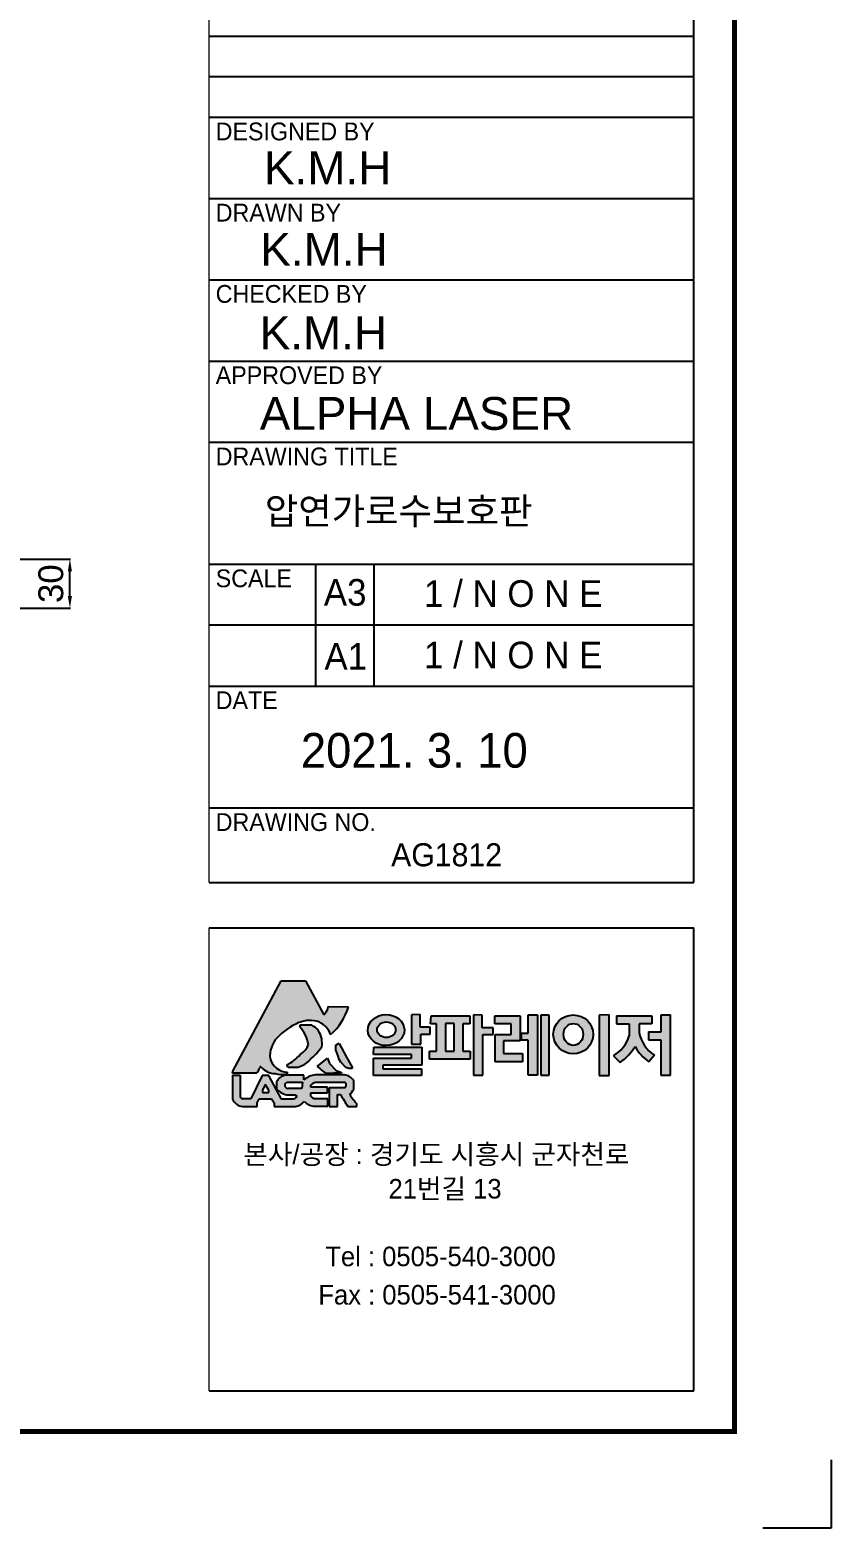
# Model space of a CAD drawing. Header units: millimetres. Extents: x 28332 to 34852, y -49763 to -45153.
# Drawn here: x 33563 to 34852, y -49763 to -47354 of the extents above; entities that cross this region are included whole.
import ezdxf

# ---------------------------------------------------------------- set-up
doc = ezdxf.new("R2010")
doc.units = ezdxf.units.MM
doc.layers.add('LAYOUT', color=7, linetype='Continuous')
doc.styles.add('H', font='')
doc.styles.get("Standard").update_dxf_attribs({"font": 'arial.ttf'})
doc.styles.get('H').set_extended_font_data('Dotum')
doc.dimstyles.new('ISO-25', dxfattribs={"dimtxt": 40, "dimasz": 20, "dimexe": 1.25, "dimexo": 10, "dimgap": 10, "dimtad": 1, "dimdec": 0, "dimtxsty": 'Standard', "dimcen": 2.5, "dimclrd": 3, "dimclre": 3, "dimclrt": 3, "dimadec": 0, "dimazin": 0, "dimtfac": 1, "dimtdec": 0, "dimtmove": 0, "dimatfit": 3, "dimfxl": 0, "dimarcsym": 0})

# ---------------------------------------------------------------- blocks, each defined once
blk = doc.blocks.new('*D18')
at = {"color": 3, "lineweight": -2, "transparency": 16777216}
for p, q in [((33426.7, -48204.6), (33628.6, -48204.6)), ((33627.4, -48263.8), (33627.4, -48224.6)), ((33426.7, -48283.8), (33628.6, -48283.8))]:
    blk.add_line(p, q, dxfattribs=at)
at = {"color": 3, "transparency": 16777216}
for points in [[(33624, -48224.6), (33630.7, -48224.6), (33627.4, -48204.6)], [(33624, -48263.8), (33630.7, -48263.8), (33627.4, -48283.8)]]:
    blk.add_solid(points, dxfattribs=at)
at = {"layer": 'Defpoints', "color": 0, "transparency": 16777216}
for p in [(33416.7, -48204.6), (33627.4, -48204.6), (33416.7, -48283.8)]:
    blk.add_point(p, dxfattribs=at)
at = {"color": 3, "transparency": 16777216, "insert": (33596.9, -48244.2), "char_height": 40, "attachment_point": 5, "rotation": 90}
blk.add_mtext('30', dxfattribs=at)

msp = doc.modelspace()

# ---------------------------------------------------------------- hatches: boundary and pattern name
h = msp.add_hatch(color=256)
h.dxf.hatch_style = 1
h.set_gradient(color1=(255, 0, 0), color2=(255, 159, 127), tint=1)
h.paths.add_polyline_path([(33889.2, -49028.2), (33889, -49031.3), (33926.8, -49031.3, 0.214284), (33932.3, -49022.6, -0.655828), (33934.9, -49021.9, 0.18567), (33957.4, -49032.1, 0.148851), (33976.8, -49032.2, 0.404174), (33977.4, -49030, -0.316733), (33949.4, -49008, -0.221534), (33960.7, -48974.5, -0.105066), (33995.7, -48950.2, -0.185229), (34028.3, -48949.1, -0.196064), (34046.7, -48969.5, 0.141597), (34075.3, -48924.6), (34042.8, -48924.2), (34042.1, -48928.6), (34039.6, -48932.6), (34035.8, -48937.7), (34006.4, -48883), (33967, -48882.7)])
h.paths.add_polyline_path([(33997.9, -49001.5, -0.08303), (33976.2, -49018.6, 0.230034), (33978.4, -49021.8, 0.021204), (33994.6, -49021.7, 0.137848), (34013, -49010.6, 0.057638), (34032.8, -48988.9, 0.060436), (34032.6, -48976.3, 0.2375), (34016.4, -48954.3), (33997.4, -48954.3), (33997.4, -48957.1, -0.121183), (34011.3, -48985.2, -0.135167)], flags=17)
h.paths.add_polyline_path([(34044.8, -49015.9), (34041.6, -49007.3), (34025.3, -49020.5, 0.044378), (34039.7, -49032.1), (34064.5, -49031.1), (34064.5, -49030.1), (34055.7, -49027.3)], flags=17)
h.paths.add_polyline_path([(34060.4, -49009.6), (34062.9, -49013.9), (34071, -49022.1), (34075.9, -49024), (34081.4, -49024), (34081.3, -49022), (34072.5, -49005.5), (34060.5, -48983.3), (34055.2, -48986.2), (34055.2, -48993.8), (34059, -49004.1)])
h.paths.add_polyline_path([(33906, -49072.6, -0.419155), (33901, -49068.1), (33901, -49034.4), (33889, -49034.4), (33889, -49073.2, 0.254457), (33905.1, -49085.2), (33928.4, -49085.2), (33928.4, -49079.2), (33931.9, -49072.8), (33951.5, -49072.8), (33956, -49079), (33956, -49085.2), (33990.5, -49085.2, 0.190479), (34004.6, -49076.8, 0.147735), (34018.5, -49084.6), (34042, -49084.6), (34042, -49072.7), (34020.4, -49072.7, -0.052449), (34015.1, -49068.9), (34015.1, -49063.3), (34041.6, -49063.3), (34041.6, -49054.2), (34015, -49054.2), (34015, -49050.2, -0.044761), (34022, -49046.1), (34068.5, -49046.1, -0.648836), (34069.5, -49055.1), (34044.2, -49055.1), (34044.2, -49084.9), (34057.7, -49084.9), (34057.7, -49065.6), (34062.4, -49065.6, 0.01692), (34074.5, -49084.8), (34088.9, -49084.8), (34088.9, -49081, -0.024318), (34077.3, -49065.9, 0.064908), (34084, -49057.1), (34084, -49043.6, 0.229002), (34069, -49033.9), (34022.1, -49033.9, 0.127003), (34003.8, -49042.3), (34003.8, -49034.7), (33974.4, -49034.7, 0.22689), (33959.8, -49045.1), (33959.8, -49056.2, 0.193483), (33975.8, -49066.1), (33990, -49066.1, 0.030046), (33992.8, -49069.1, 0.136716), (33988, -49073.5), (33967.6, -49073.5), (33947.4, -49035.4), (33936.6, -49035.4), (33918.3, -49072.6)])
h.paths.add_polyline_path([(33937.1, -49062.4), (33937.1, -49058.6), (33941.6, -49049.6), (33947.1, -49059), (33947.1, -49062.4)], flags=16)
h.paths.add_polyline_path([(33977.1, -49046.1), (34001.6, -49046), (34000.5, -49056), (33978, -49056, -0.924958)], flags=16)
edge = h.paths.add_edge_path()
edge.add_ellipse((34136, -48962.2), major_axis=(-29.3, -0.4), ratio=0.850598, start_angle=0, end_angle=360)
edge = h.paths.add_edge_path(flags=16)
edge.add_ellipse((34136.4, -48961.6), major_axis=(-14.9, 0), ratio=0.843368, start_angle=0, end_angle=360)
h.paths.add_polyline_path([(34193.3, -48989.4), (34116.2, -48989.4), (34115.7, -49001.3), (34177, -49001.3), (34177, -49007.5), (34115.9, -49007.5), (34115.9, -49035.2), (34193.1, -49035.2), (34193.1, -49024.3), (34130.7, -49024.3), (34130.7, -49018.4), (34193.3, -49018.4)])
h.paths.add_polyline_path([(34176.7, -48984.9), (34191.9, -48984.9), (34191.9, -48968.5), (34206.6, -48968.5), (34206.6, -48957.2), (34190.8, -48957.2), (34190.8, -48937.1), (34176.7, -48937.4)])
h.paths.add_polyline_path([(34217.2, -48952.2), (34217.2, -48996.1), (34206, -48996.1), (34206, -49009), (34271.1, -49009), (34271.1, -48996.2), (34259.4, -48996.2), (34259.4, -48952.2), (34270.6, -48952.2), (34270.6, -48939.3), (34208.3, -48939.3), (34207.6, -48952.2)])
h.paths.add_polyline_path([(34231.7, -48951.4), (34245.6, -48951.8), (34245.6, -48996.2), (34231.7, -48996.2)], flags=16)
h.paths.add_polyline_path([(34290.4, -48958.3), (34290.4, -48938.2), (34276.4, -48937.4), (34276.4, -49034.6), (34291.5, -49034.6), (34291.5, -48969), (34308, -48969), (34308, -48958.3)])
h.paths.add_polyline_path([(34324.8, -48979.4), (34351.5, -48979.4), (34351.5, -48939.2), (34311, -48939.2), (34311.1, -48952.2), (34337.2, -48952.2), (34337.2, -48969.2), (34311.6, -48969.2), (34311.6, -49013.3), (34355.3, -49013.3), (34355.3, -48999.8), (34324.8, -48999.8)])
h.paths.add_polyline_path([(34364.4, -49034.7), (34379.3, -49034.7), (34379.3, -48937.6), (34364.5, -48937.6), (34364.5, -48966.9), (34353.6, -48966.9), (34353.5, -48978.1), (34364.4, -48978.1)])
h.paths.add_polyline_path([(34384.9, -49034.9), (34398.3, -49034.9), (34398.3, -48938.3), (34384.9, -48938.3)])
edge = h.paths.add_edge_path()
edge.add_ellipse((34437, -48969.1), major_axis=(-32.1, 0), ratio=0.974401, start_angle=0, end_angle=360)
edge = h.paths.add_edge_path(flags=16)
edge.add_ellipse((34437.1, -48969.1), major_axis=(0, -17.6), ratio=0.89757, start_angle=0, end_angle=360)
h.paths.add_polyline_path([(34478.8, -49035.2), (34495, -49035.2), (34495, -48937.7), (34478.8, -48937.9)])
h.paths.add_polyline_path([(34536.4, -48988.6, 0.121385), (34558.4, -49013.2), (34567.6, -49002.4, -0.196928), (34542.8, -48966.1), (34542.8, -48952.3), (34563.5, -48952.3), (34563.5, -48939.1), (34506.3, -48939.1), (34506.3, -48952), (34527.1, -48952), (34527.1, -48971.6, -0.181097), (34501.8, -49003.6), (34512.3, -49014.2, 0.109226)])
h.paths.add_polyline_path([(34593.5, -48937.6), (34578.2, -48937.6), (34578.2, -48965.2), (34557.9, -48965.2), (34557.9, -48977.9), (34577.9, -48977.9), (34577.9, -49034.4), (34593.5, -49034.4)])

# ---------------------------------------------------------------- linework, layer by layer
at = {"color": 0, "lineweight": 20}
for p, q in [((33851.5, -48724.7), (33851.5, -46056.7)), ((33851.5, -49542.4), (33851.5, -48797.6))]:
    msp.add_line(p, q, dxfattribs=at)
for p, q in [((34631, -48724.7), (34631, -46056.7)), ((33851.5, -47363.5), (34631, -47363.5)), ((33851.5, -47428.8), (34631, -47428.8)), ((33851.5, -47494.1), (34631, -47494.1)), ((33851.5, -47624.8), (34631, -47624.8)), ((33851.5, -47755.5), (34631, -47755.5)), ((33851.5, -47886.2), (34631, -47886.2)), ((33851.5, -48016.9), (34631, -48016.9)), ((33851.5, -48212.9), (34631, -48212.9)), ((34022.3, -48212.9), (34022.3, -48408.9)), ((34116.1, -48212.9), (34116.1, -48408.9)), ((34631, -48310.9), (33851.5, -48310.9)), ((33851.5, -48408.9), (34631, -48408.9)), ((33851.5, -48604.9), (34631, -48604.9)), ((33851.5, -48724.7), (34631, -48724.7)), ((33851.5, -48797.6), (34631, -48797.6)), ((34631, -49542.4), (34631, -48797.6)), ((33889.2, -49028.2), (33967, -48882.7)), ((33967, -48882.7), (34006.4, -48883)), ((34006.4, -48883), (34035.8, -48937.7)), ((34039.6, -48932.6), (34042.1, -48928.6)), ((34042.1, -48928.6), (34042.8, -48924.2)), ((34042.8, -48924.2), (34075.3, -48924.6)), ((34016.4, -48954.3), (33997.4, -48954.3)), ((33997.4, -48954.3), (33997.4, -48957.1)), ((34035.8, -48937.7), (34039.6, -48932.6)), ((34190.8, -48937.1), (34176.7, -48937.4)), ((34176.7, -48937.4), (34176.7, -48984.9)), ((34190.8, -48957.2), (34190.8, -48937.1)), ((34207.6, -48952.2), (34208.3, -48939.3)), ((34217.2, -48952.2), (34207.6, -48952.2)), ((34208.3, -48939.3), (34270.6, -48939.3)), ((34217.2, -48996.1), (34217.2, -48952.2)), ((34231.7, -48951.4), (34231.7, -48996.2)), ((34245.6, -48951.8), (34231.7, -48951.4)), ((34245.6, -48996.2), (34245.6, -48951.8)), ((34270.6, -48952.2), (34259.4, -48952.2)), ((34259.4, -48952.2), (34259.4, -48996.2)), ((34270.6, -48939.3), (34270.6, -48952.2)), ((34276.4, -48937.4), (34276.4, -49034.6)), ((34290.4, -48938.2), (34276.4, -48937.4)), ((34290.4, -48958.3), (34290.4, -48938.2)), ((34311, -48939.2), (34351.5, -48939.2)), ((34311.1, -48952.2), (34311, -48939.2)), ((34337.2, -48952.2), (34311.1, -48952.2)), ((34337.2, -48969.2), (34337.2, -48952.2)), ((34351.5, -48939.2), (34351.5, -48979.4)), ((34364.5, -48966.9), (34364.5, -48937.6)), ((34364.5, -48937.6), (34379.3, -48937.6)), ((34379.3, -48937.6), (34379.3, -49034.7)), ((34384.9, -48938.3), (34384.9, -49034.9)), ((34398.3, -48938.3), (34384.9, -48938.3)), ((34398.3, -49034.9), (34398.3, -48938.3)), ((34495, -48937.7), (34478.8, -48937.9)), ((34478.8, -48937.9), (34478.8, -49035.2)), ((34495, -49035.2), (34495, -48937.7)), ((34506.3, -48939.1), (34563.5, -48939.1)), ((34506.3, -48939.1), (34506.3, -48952)), ((34506.3, -48952), (34527.1, -48952)), ((34527.1, -48952), (34527.1, -48971.6)), ((34563.5, -48952.3), (34542.8, -48952.3)), ((34542.8, -48952.3), (34542.8, -48966.1)), ((34563.5, -48939.1), (34563.5, -48952.3)), ((34578.2, -48965.2), (34578.2, -48937.6)), ((34578.2, -48937.6), (34593.5, -48937.6)), ((34593.5, -49034.4), (34593.5, -48937.6)), ((34206.6, -48957.2), (34190.8, -48957.2)), ((34191.9, -48984.9), (34191.9, -48968.5)), ((34191.9, -48968.5), (34206.6, -48968.5)), ((34206.6, -48968.5), (34206.6, -48957.2)), ((34308, -48958.3), (34290.4, -48958.3)), ((34291.5, -49034.6), (34291.5, -48969)), ((34291.5, -48969), (34308, -48969)), ((34308, -48969), (34308, -48958.3)), ((34311.6, -49013.3), (34311.6, -48969.2)), ((34311.6, -48969.2), (34337.2, -48969.2)), ((34351.5, -48979.4), (34324.8, -48979.4)), ((34324.8, -48979.4), (34324.8, -48999.8)), ((34353.5, -48978.1), (34353.6, -48966.9)), ((34364.4, -48978.1), (34353.5, -48978.1)), ((34353.6, -48966.9), (34364.5, -48966.9)), ((34364.4, -49034.7), (34364.4, -48978.1)), ((34557.9, -48965.2), (34557.9, -48977.9)), ((34557.9, -48965.2), (34578.2, -48965.2)), ((34557.9, -48977.9), (34577.9, -48977.9)), ((34577.9, -48977.9), (34577.9, -49034.4)), ((34055.2, -48986.2), (34060.5, -48983.3)), ((34055.2, -48993.8), (34055.2, -48986.2)), ((34059, -49004.1), (34055.2, -48993.8)), ((34060.6, -48983.5), (34072.5, -49005.5)), ((34115.7, -49001.3), (34116.2, -48989.4)), ((34177, -49001.3), (34115.7, -49001.3)), ((34116.2, -48989.4), (34193.3, -48989.4)), ((34176.7, -48984.9), (34191.9, -48984.9)), ((34177, -49007.5), (34177, -49001.3)), ((34193.3, -48989.4), (34193.3, -49018.4)), ((34206, -49009), (34206, -48996.1)), ((34206, -48996.1), (34217.2, -48996.1)), ((34231.7, -48996.2), (34245.6, -48996.2)), ((34259.4, -48996.2), (34271.1, -48996.2)), ((34271.1, -48996.2), (34271.1, -49009)), ((34324.8, -48999.8), (34355.3, -48999.8)), ((34355.3, -48999.8), (34355.3, -49013.3)), ((34501.8, -49003.6), (34512.3, -49014.2)), ((34567.6, -49002.4), (34558.4, -49013.2)), ((34025.3, -49020.5), (34041.6, -49007.3)), ((34041.6, -49007.3), (34044.8, -49015.9)), ((34044.8, -49015.9), (34055.7, -49027.3)), ((34055.7, -49027.3), (34064.5, -49030.1)), ((34060.4, -49009.6), (34059, -49004.1)), ((34062.9, -49013.9), (34060.4, -49009.6)), ((34071, -49022.1), (34062.9, -49013.9)), ((34075.9, -49024), (34071, -49022.1)), ((34072.5, -49005.5), (34081.3, -49022)), ((34081.4, -49024), (34075.9, -49024)), ((34081.3, -49022), (34081.4, -49024)), ((34115.9, -49035.2), (34115.9, -49007.5)), ((34115.9, -49007.5), (34177, -49007.5)), ((34193.3, -49018.4), (34130.7, -49018.4)), ((34130.7, -49018.4), (34130.7, -49024.3)), ((34130.7, -49024.3), (34193.1, -49024.3)), ((34193.1, -49024.3), (34193.1, -49035.2)), ((34271.1, -49009), (34206, -49009)), ((34355.3, -49013.3), (34311.6, -49013.3)), ((33889, -49031.3), (33889.2, -49028.2)), ((33926.8, -49031.3), (33889, -49031.3)), ((33889, -49034.4), (33901, -49034.4)), ((33889, -49034.4), (33889, -49073.2)), ((33901, -49034.4), (33901, -49068.1)), ((33936.6, -49035.4), (33918.3, -49072.6)), ((33947.4, -49035.4), (33936.6, -49035.4)), ((33941.6, -49049.6), (33937.1, -49058.6)), ((33947.1, -49059), (33941.6, -49049.6)), ((33967.6, -49073.5), (33947.4, -49035.4)), ((33959.8, -49045.1), (33959.8, -49056.2)), ((34003.8, -49034.7), (33974.4, -49034.7)), ((33977.1, -49046.1), (34001.6, -49046)), ((34001.6, -49046), (34000.5, -49056)), ((34003.8, -49042.3), (34003.8, -49034.7)), ((34015, -49054.2), (34015, -49050.2)), ((34022, -49046.1), (34068.5, -49046.1)), ((34069, -49033.9), (34022.1, -49033.9)), ((34064.5, -49031.1), (34039.7, -49032.1)), ((34064.5, -49030.1), (34064.5, -49031.1)), ((34084, -49057.1), (34084, -49043.6)), ((34193.1, -49035.2), (34115.9, -49035.2)), ((34276.4, -49034.6), (34291.5, -49034.6)), ((34379.3, -49034.7), (34364.4, -49034.7)), ((34384.9, -49034.9), (34398.3, -49034.9)), ((34478.8, -49035.2), (34495, -49035.2)), ((34577.9, -49034.4), (34593.5, -49034.4)), ((33918.3, -49072.6), (33905.5, -49072.6)), ((33928.4, -49079.2), (33931.9, -49072.8)), ((33931.9, -49072.8), (33951.5, -49072.8)), ((33937.1, -49058.6), (33937.1, -49062.4)), ((33937.1, -49062.4), (33947.1, -49062.4)), ((33947.1, -49062.4), (33947.1, -49059)), ((33951.5, -49072.8), (33956, -49079)), ((33988, -49073.5), (33967.6, -49073.5)), ((33975.8, -49066.1), (33990, -49066.1)), ((34000.5, -49056), (33977.8, -49056)), ((34041.6, -49054.2), (34015, -49054.2)), ((34015.1, -49068.9), (34015.1, -49063.3)), ((34015.1, -49063.3), (34041.6, -49063.3)), ((34042, -49072.7), (34020.4, -49072.7)), ((34041.6, -49063.3), (34041.6, -49054.2)), ((34042, -49084.6), (34042, -49072.7)), ((34069.5, -49055.1), (34044.2, -49055.1)), ((34044.2, -49055.1), (34044.2, -49084.9)), ((34057.7, -49084.9), (34057.7, -49065.6)), ((34057.7, -49065.6), (34062.4, -49065.6)), ((33905.1, -49085.2), (33928.4, -49085.2)), ((33928.4, -49085.2), (33928.4, -49079.2)), ((33956, -49079), (33956, -49085.2)), ((33956, -49085.2), (33990.5, -49085.2)), ((34018.5, -49084.6), (34042, -49084.6)), ((34044.2, -49084.9), (34057.7, -49084.9)), ((34074.5, -49084.8), (34088.9, -49084.8)), ((34088.9, -49084.8), (34088.9, -49081)), ((33851.5, -49542.4), (34631, -49542.4)), ((34851.6, -49653.2), (34851.6, -49763)), ((34851.6, -49763), (34741.9, -49763))]:
    msp.add_line(p, q)
for centre, radius, start, end in [((33983.3, -48897.7), 95.8, 311.4509, 343.6881), ((34035.5, -49044.5), 102.4, 112.8742, 136.8648), ((34013.4, -48992.1), 45.5, 70.8979, 112.8751), ((34002.6, -48981.4), 30.4, 9.6034, 63.0444), ((34012.5, -48981.9), 36.4, 19.9375, 64.3092), ((33991.1, -49003.4), 41.9, 136.3749, 186.3397), ((33960.7, -48974.5), 1.530679583083838e-12, 159.4993, 330.6422), ((33947.2, -48999.2), 65.6, 12.3605, 39.9987), ((33980.9, -48983.5), 52.1, 354.0601, 7.8943), ((34471.7, -48953.8), 58.1, 301.1839, 342.2433), ((34599.5, -48954), 58, 192.0664, 236.6287), ((33935.8, -48945), 84, 298.744, 317.7294), ((33975, -48969.1), 39.7, 305.2379, 336.0294), ((33929.1, -48914.2), 127.7, 311.0403, 324.2354), ((34466.5, -48946.8), 81.4, 304.1443, 329.0781), ((34597.3, -48956.2), 68.9, 208.0421, 235.7261), ((33919.9, -49020.9), 12.5, 303.6229, 352.0073), ((33933.8, -49022.8), 1.47, 38.9695, 171.9523), ((33959.4, -48997.8), 34.4, 224.5251, 266.5984), ((33934.9, -49021.9), 1.170519681181759e-12, 41.2759, 185.3558), ((33979, -48999.2), 30.9, 196.6209, 266.9197), ((33980.6, -49017.9), 4.48, 188.8476, 240.6661), ((33984.4, -48831.2), 190.8, 268.191, 273.05), ((33984.1, -48983.3), 39.8, 285.2841, 316.6787), ((34097.3, -48945.4), 104, 226.2191, 236.3831), ((33967.2, -49000.3), 33.3, 252.9152, 285.3632), ((33978, -49055.2), 20.8, 99.81, 150.9436), ((33977.9, -49051), 5.01, 99.6386, 269.2912), ((33976, -49030.8), 1.58, 270.9412, 29.2318), ((34029.1, -49073.5), 40.2, 100.1161, 129.0681), ((34041.5, -49086.9), 45.3, 115.6034, 125.855), ((34067, -49050.8), 4.97, 300.2822, 72.1901), ((34066.4, -49054.3), 20.5, 31.1703, 82.764), ((33908, -49064.4), 21, 204.7787, 261.884), ((33905.8, -49067.9), 4.74, 182.0619, 266.9731), ((33980.2, -49041.3), 25.2, 216.163, 259.9649), ((33998.3, -49079.9), 12.2, 117.1825, 148.3224), ((34015.9, -49044.8), 33.5, 219.5763, 226.4602), ((34035.6, -49045.6), 31, 228.6667, 240.6761), ((34353, -48896.7), 336.1, 210.1657, 214.0431), ((34047, -49036), 42.6, 315.4182, 330.2733), ((34238, -48954.3), 195.6, 214.799, 220.3711), ((33986.9, -49063.2), 22.3, 279.1517, 322.2895), ((34024.4, -49057.7), 27.6, 224.0335, 257.6487)]:
    msp.add_arc(centre, radius, start, end)
for centre, major_axis, ratio in [((34136, -48962.2), (-29.3, -0.4), 0.850598), ((34136.4, -48961.6), (-14.9, 0), 0.843368), ((34437, -48969.1), (-32.1, 0), 0.974401), ((34437.1, -48969.1), (0, -17.6), 0.89757)]:
    msp.add_ellipse(centre, major_axis=major_axis, ratio=ratio)
at = {"layer": 'LAYOUT'}
for p, q in [((34696.4, -49607.7), (34696.4, -48909.2)), ((32911.2, -49607.7), (34696.4, -49607.7))]:
    msp.add_line(p, q, dxfattribs=at)
at = {"layer": 'LAYOUT', "const_width": 7.76}
msp.add_lwpolyline([(28487.1, -49607.7), (34696.4, -49607.7), (34696.4, -45307.8), (28487.1, -45307.8)], close=True, dxfattribs=at)

# ---------------------------------------------------------------- texts
at = {"style": 'H'}
for s, height, p in [('DESIGNED BY', 28.586, (33861.9, -47531.2)), ('DRAWN BY', 28.59, (33861.9, -47661.8)), ('CHECKED BY', 28.59, (33861.9, -47792.5)), ('APPROVED BY', 28.586, (33861.9, -47923.2)), ('DRAWING TITLE', 28.586, (33861.9, -48053.9)), ('압연가로수보호판', 42.88, (33940.9, -48148.8)), ('SCALE', 28.59, (33861.9, -48249.9)), ('A3', 42.88, (34035.8, -48279.6)), ('1 / N O N E', 42.879, (34197, -48281.5)), ('A1', 42.88, (34036.8, -48382.6)), ('1 / N O N E', 42.879, (34197, -48380.4)), ('DATE', 28.59, (33861.9, -48445.9)), ('2021. 3. 10', 55.743, (33998.9, -48540.1)), ('DRAWING NO.', 28.586, (33861.9, -48641.9)), ('AG1812', 37.16, (34144.1, -48698.8)), ('본사/공장 : 경기도 시흥시 군자천로', 31.445, (33906.4, -49177.7)), ('21번길 13', 31.44, (34139.9, -49233)), ('Tel : 0505-540-3000', 31.445, (34038.2, -49341.9)), ('Fax : 0505-541-3000', 31.445, (34027, -49403.5))]:
    msp.add_text(s, height=height, dxfattribs=at).set_placement(p)
for s, p in [('K.M.H', (33939.6, -47601.8)), ('K.M.H', (33933.7, -47733)), ('K.M.H', (33932.7, -47867.1)), ('ALPHA LASER', (33932.7, -47996.8))]:
    msp.add_text(s, height=52.8).set_placement(p)

# ---------------------------------------------------------------- dimensions: what is measured, and where the dimension line sits
dim = msp.add_linear_dim(base=(33627.4, -48204.6), p1=(33416.7, -48283.8), p2=(33416.7, -48204.6), angle=90, text='30', dimstyle='ISO-25')
dim.commit()
dim.dimension.update_dxf_attribs({"geometry": '*D18', "text_midpoint": (33596.9, -48244.2)})

doc.saveas('drawing.dxf')
